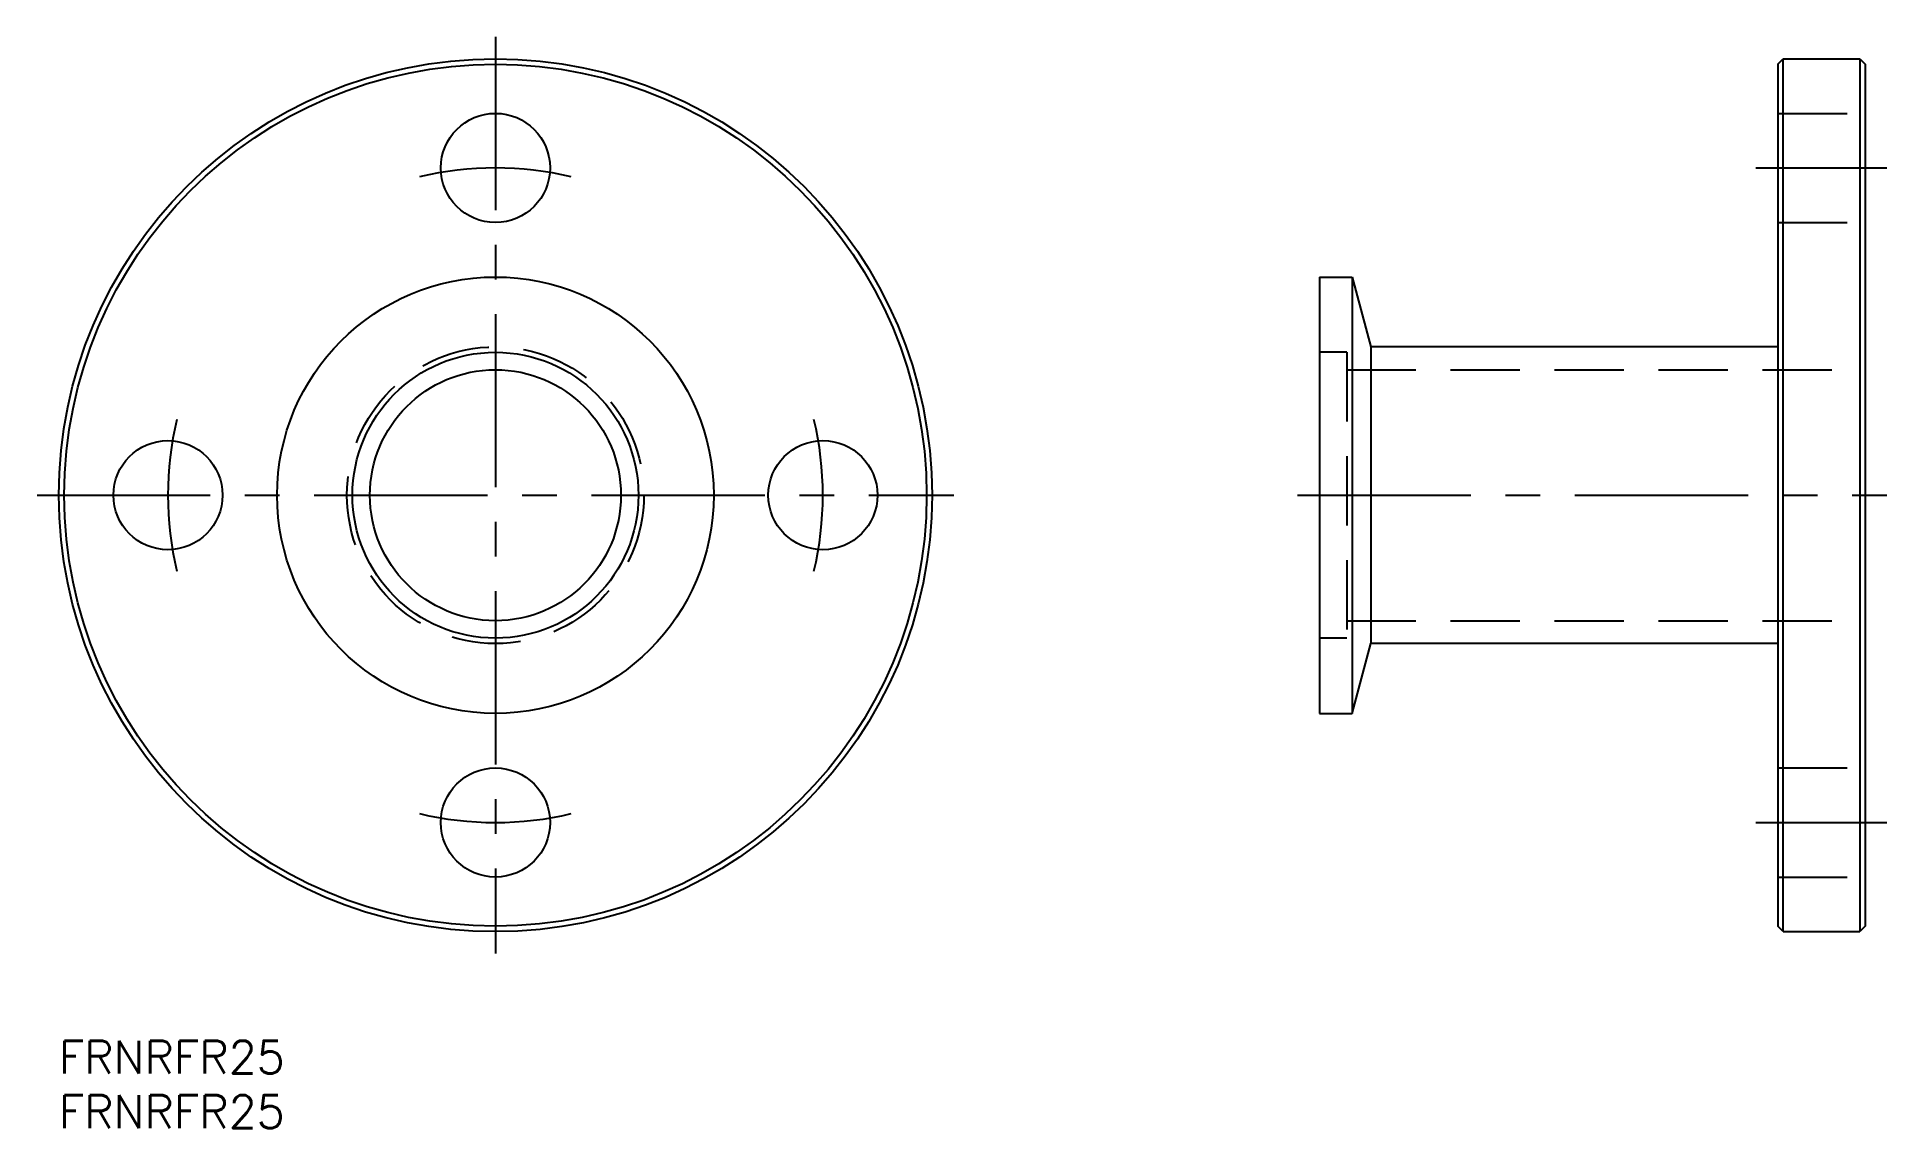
# Model space of a CAD drawing. Extents: x -2 to 167, y -8 to 92.
import ezdxf

# ---------------------------------------------------------------- set-up
doc = ezdxf.new("R2010")
doc.units = 0
doc.header["$LTSCALE"] = 0.5
doc.linetypes.add('CENTER', pattern=[50.8, 31.75, -6.35, 6.35, -6.35])
doc.linetypes.add('DASHED', pattern=[19.05, 12.7, -6.35])
for name, color, linetype in [('MSM_CENTER', 1, 'CENTER'), ('MSM_CONTINUOUS', 7, 'CONTINUOUS'), ('MSM_DASHED', 4, 'DASHED'), ('MSM_PART_NUMBER', 7, 'CONTINUOUS')]:
    doc.layers.add(name, color=color, linetype=linetype)
doc.styles.get("Standard").update_dxf_attribs({"font": 'txt.shx', "height": 3, "bigfont": 'bigfont.shx'})

# ---------------------------------------------------------------- blocks, each defined once
blk = doc.blocks.new('*U2')
at = {"layer": 'MSM_PART_NUMBER'}
blk.add_text('FRNRFR25', height=3, dxfattribs=at).set_placement((0, -3))
blk = doc.blocks.new('*U3')
at = {"layer": 'MSM_PART_NUMBER'}
blk.add_text('FRNRFR25', height=3, dxfattribs=at).set_placement((0, -8))

msp = doc.modelspace()

# ---------------------------------------------------------------- linework, layer by layer
at = {"layer": 'MSM_CENTER'}
for p, q in [((40, 92), (40, 8)), ((155.49, 80), (167.49, 80)), ((-2, 50), (82, 50)), ((113.49, 50), (167.49, 50)), ((155.49, 20), (167.49, 20))]:
    msp.add_line(p, q, dxfattribs=at)
for start, end in [(76.6005, 103.3995), (166.6005, 193.3995), (346.6005, 13.3995), (256.6005, 283.3995)]:
    msp.add_arc((40, 50), 30, start, end, dxfattribs=at)
at = {"layer": 'MSM_CONTINUOUS'}
for p, q in [((157.49, 89.5), (157.99, 90)), ((157.99, 90), (164.99, 90)), ((157.99, 10), (157.99, 90)), ((164.99, 90), (165.49, 89.5)), ((164.99, 90), (164.99, 10)), ((157.49, 89.5), (157.49, 10.5)), ((165.49, 89.5), (165.49, 10.5)), ((115.49, 70), (118.49, 70)), ((115.49, 70), (115.49, 30)), ((118.49, 70), (118.49, 30)), ((118.49, 70), (120.21, 63.6)), ((157.49, 63.6), (120.21, 63.6)), ((120.21, 63.6), (120.21, 36.4)), ((118.49, 30), (120.21, 36.4)), ((157.49, 36.4), (120.21, 36.4)), ((115.49, 30), (118.49, 30)), ((157.99, 10), (157.49, 10.5)), ((165.49, 10.5), (164.99, 10)), ((157.99, 10), (164.99, 10))]:
    msp.add_line(p, q, dxfattribs=at)
for centre, radius in [((40, 50), 40), ((40, 50), 39.5), ((40, 80), 5), ((40, 50), 20), ((40, 50), 13.1), ((40, 50), 11.5), ((10, 50), 5), ((70, 50), 5), ((40, 20), 5)]:
    msp.add_circle(centre, radius, dxfattribs=at)
at = {"layer": 'MSM_DASHED'}
for p, q in [((157.49, 85), (165.49, 85)), ((157.49, 75), (165.49, 75)), ((117.99, 63.1), (115.49, 63.1)), ((117.99, 63.1), (117.99, 36.9)), ((117.99, 61.5), (165.49, 61.5)), ((117.99, 38.5), (165.49, 38.5)), ((117.99, 36.9), (115.49, 36.9)), ((157.49, 25), (165.49, 25)), ((157.49, 15), (165.49, 15))]:
    msp.add_line(p, q, dxfattribs=at)
msp.add_circle((40, 50), 13.6, dxfattribs=at)

# ---------------------------------------------------------------- block references
at = {"layer": 'MSM_CONTINUOUS'}
for name in ['*U2', '*U3']:
    msp.add_blockref(name, (0, 0), dxfattribs=at)

doc.saveas('drawing.dxf')
